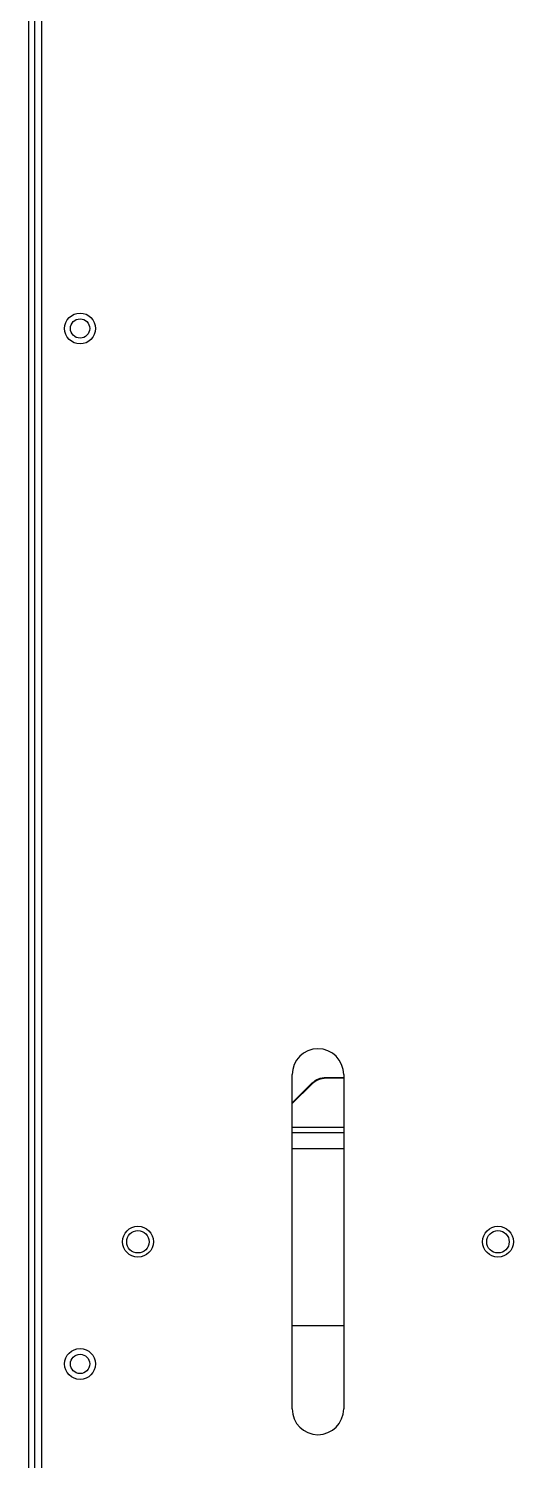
# Model space of a CAD drawing. Header units: millimetres. Extents: x 361 to 5577, y 463 to 3774.
# Drawn here: x 3279.2 to 3354.6, y 3133.5 to 3356.1 of the extents above; entities that cross this region are included whole.
import ezdxf

# ---------------------------------------------------------------- set-up
doc = ezdxf.new("R2010")
doc.units = ezdxf.units.MM
doc.header["$LTSCALE"] = 330
doc.layers.get('0').update_dxf_attribs({"linetype": 'CONTINUOUS'})

msp = doc.modelspace()

# ---------------------------------------------------------------- linework, layer by layer
at = {"color": 9, "linetype": 'Continuous'}
msp.add_line((3280.13, 3676.41), (3280.13, 3009.21), dxfattribs=at)
at = {"color": 7, "linetype": 'Continuous'}
for p, q in [((3279.23, 3673.64), (3279.23, 3010.09)), ((3281.23, 3674.16), (3281.23, 3010.11)), ((3320.23, 3141.51), (3320.23, 3193.51)), ((3325.47, 3193.06), (3325.47, 3192.92)), ((3325.47, 3193.06), (3328.23, 3193.06)), ((3328.23, 3192.92), (3325.47, 3192.92)), ((3328.23, 3193.51), (3328.23, 3141.51)), ((3320.23, 3189.12), (3323.35, 3192.2)), ((3323.35, 3192.06), (3320.23, 3188.98)), ((3323.35, 3192.2), (3323.35, 3192.06)), ((3328.23, 3185.25), (3320.23, 3185.25)), ((3320.23, 3184.51), (3328.23, 3184.51)), ((3320.23, 3182.01), (3328.23, 3182.01)), ((3320.23, 3154.51), (3328.23, 3154.51))]:
    msp.add_line(p, q, dxfattribs=at)
for centre, radius in [((3287.23, 3309.51), 2.4), ((3287.23, 3309.51), 1.5), ((3296.23, 3167.51), 2.4), ((3296.23, 3167.51), 1.75), ((3352.23, 3167.51), 2.4), ((3352.23, 3167.51), 1.75), ((3287.23, 3148.51), 2.4), ((3287.23, 3148.51), 1.5)]:
    msp.add_circle(centre, radius, dxfattribs=at)
for centre, start, end in [((3324.23, 3193.51), 0, 180), ((3324.23, 3141.51), 180, 360)]:
    msp.add_arc(centre, 4, start, end, dxfattribs=at)
for points, knots in [([(3323.35, 3192.2), (3323.62, 3192.47), (3324.29, 3192.91), (3325.08, 3193.06), (3325.47, 3193.06)], [0, 0, 0, 0, 0.498975, 1, 1, 1, 1]), ([(3325.47, 3192.92), (3325.08, 3192.92), (3324.29, 3192.77), (3323.62, 3192.33), (3323.35, 3192.06)], [0, 0, 0, 0, 0.501025, 1, 1, 1, 1])]:
    msp.add_open_spline(points, degree=3, knots=knots, dxfattribs=at)

doc.saveas('drawing.dxf')
